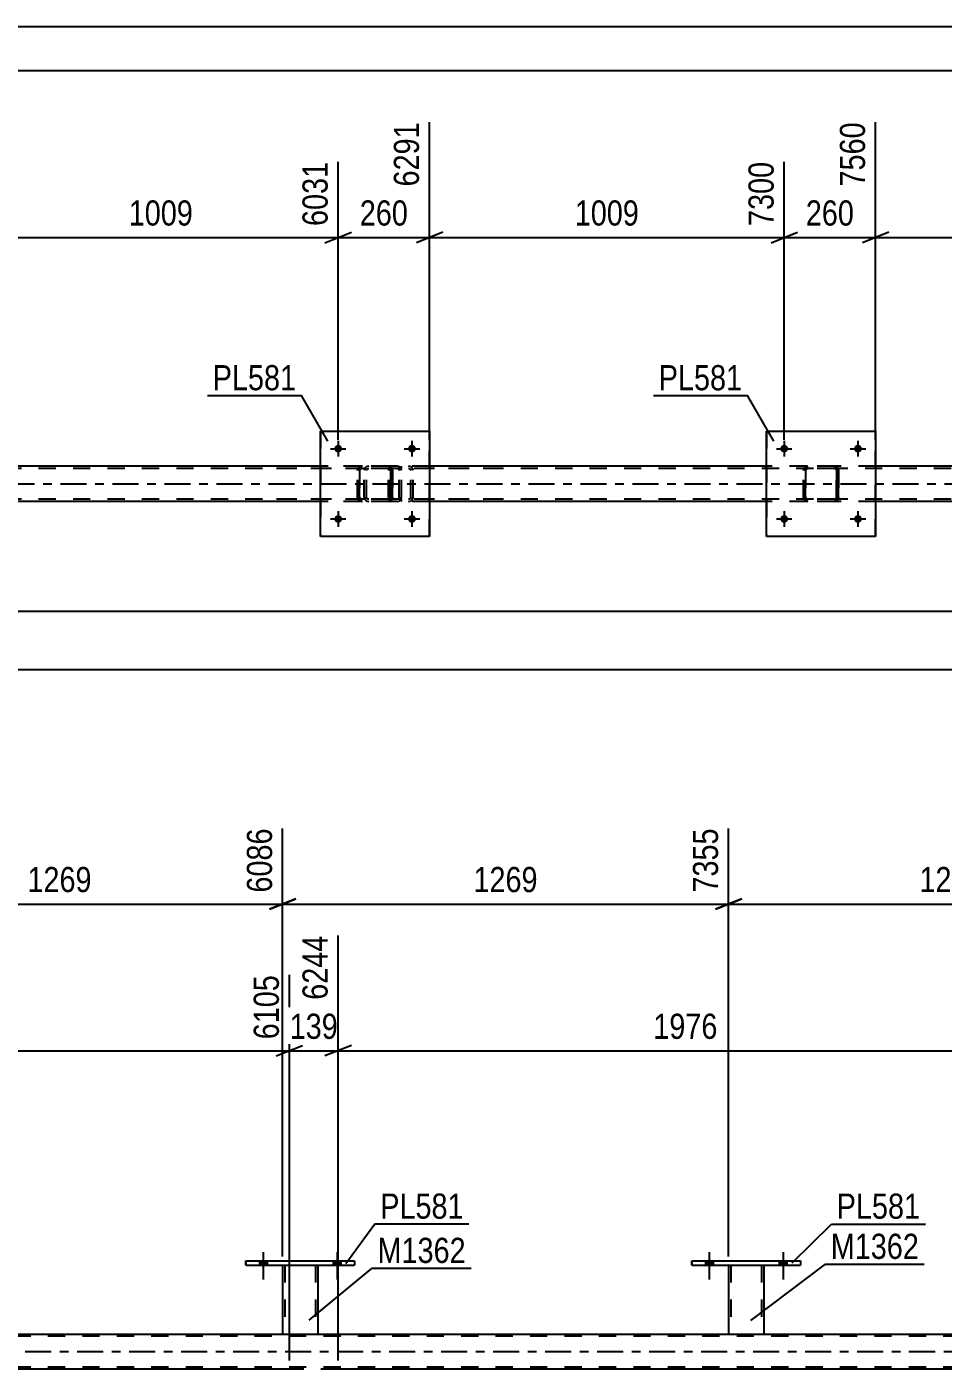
# Model space of a CAD drawing. Header units: millimetres. Extents: x 0 to 841, y 0 to 594.
# Drawn here: x 283.7 to 388, y 441.2 to 594 of the extents above; entities that cross this region are included whole.
import ezdxf

# ---------------------------------------------------------------- set-up
doc = ezdxf.new("R2010")
doc.units = ezdxf.units.MM
doc.linetypes.add('DXK_LINE_DOT2', pattern=[3.9198, 1.9599, -1.9599])
doc.linetypes.add('DXK_LINE_DOT3', pattern=[5.9187, 2.979, -0.9799, 0.9799, -0.9799])
doc.styles.add('Arial Narrow', font='ARIALN.TTF', dxfattribs={"height": 0.2})

# ---------------------------------------------------------------- blocks, each defined once
blk = doc.blocks.new('Unknown-122573297-1135')
at = {"color": 5, "linetype": 'Continuous'}
for p, q in [((841, 594), (0, 594)), ((836, 589), (5, 589))]:
    blk.add_line(p, q, dxfattribs=at)
blk = doc.blocks.new('Part-122573297-2859 - 2809')
at = {"color": 2, "linetype": 'Continuous'}
for p, q in [((317.14, 543.98), (278.78, 543.98)), ((367.91, 543.98), (329.54, 543.98)), ((418.67, 543.98), (380.31, 543.98)), ((317.14, 539.98), (278.78, 539.98)), ((367.91, 539.98), (329.54, 539.98)), ((418.67, 539.98), (380.31, 539.98))]:
    blk.add_line(p, q, dxfattribs=at)
at = {"color": 7, "linetype": 'DXK_LINE_DOT2'}
for p, q in [((329.54, 543.98), (317.14, 543.98)), ((380.31, 543.98), (367.91, 543.98)), ((757.38, 543.74), (104.05, 543.74)), ((757.38, 540.22), (104.05, 540.22)), ((329.54, 539.98), (317.14, 539.98)), ((380.31, 539.98), (367.91, 539.98))]:
    blk.add_line(p, q, dxfattribs=at)
at = {"color": 7, "linetype": 'DXK_LINE_DOT3'}
blk.add_line((104.05, 541.98), (757.38, 541.98), dxfattribs=at)
blk = doc.blocks.new('Bolt-122573297-2889 - 2809')
at = {"linetype": 'Continuous'}
for points in [[(318.7, 545.98), (318.71, 546.07), (318.74, 546.16), (318.78, 546.24), (318.84, 546.31), (318.92, 546.36), (319, 546.4), (319.09, 546.42), (319.18, 546.42), (319.27, 546.4), (319.36, 546.36), (319.43, 546.31), (319.49, 546.24), (319.54, 546.16), (319.57, 546.07), (319.58, 545.98), (319.57, 545.89), (319.54, 545.8), (319.49, 545.72), (319.43, 545.65), (319.36, 545.6), (319.27, 545.56), (319.18, 545.54), (319.09, 545.54), (319, 545.56), (318.92, 545.6), (318.84, 545.65), (318.78, 545.72), (318.74, 545.8), (318.71, 545.89)], [(327.1, 545.98), (327.11, 546.07), (327.14, 546.16), (327.18, 546.24), (327.24, 546.31), (327.32, 546.36), (327.4, 546.4), (327.49, 546.42), (327.58, 546.42), (327.67, 546.4), (327.76, 546.36), (327.83, 546.31), (327.89, 546.24), (327.94, 546.16), (327.97, 546.07), (327.98, 545.98), (327.97, 545.89), (327.94, 545.8), (327.89, 545.72), (327.83, 545.65), (327.76, 545.6), (327.67, 545.56), (327.58, 545.54), (327.49, 545.54), (327.4, 545.56), (327.32, 545.6), (327.24, 545.65), (327.18, 545.72), (327.14, 545.8), (327.11, 545.89)]]:
    blk.add_hatch(color=1, dxfattribs=at).paths.add_polyline_path(points)
at = {"color": 1, "linetype": 'Continuous'}
for p, q in [((318.26, 545.98), (320.02, 545.98)), ((319.14, 546.86), (319.14, 545.1)), ((326.66, 545.98), (328.42, 545.98)), ((327.54, 546.86), (327.54, 545.1))]:
    blk.add_line(p, q, dxfattribs=at)
blk = doc.blocks.new('Bolt-122573297-2890 - 2809')
at = {"linetype": 'Continuous'}
for points in [[(318.7, 537.98), (318.71, 538.07), (318.74, 538.16), (318.78, 538.24), (318.84, 538.31), (318.92, 538.36), (319, 538.4), (319.09, 538.42), (319.18, 538.42), (319.27, 538.4), (319.36, 538.36), (319.43, 538.31), (319.49, 538.24), (319.54, 538.16), (319.57, 538.07), (319.58, 537.98), (319.57, 537.89), (319.54, 537.8), (319.49, 537.72), (319.43, 537.65), (319.36, 537.6), (319.27, 537.56), (319.18, 537.54), (319.09, 537.54), (319, 537.56), (318.92, 537.6), (318.84, 537.65), (318.78, 537.72), (318.74, 537.8), (318.71, 537.89)], [(327.1, 537.98), (327.11, 538.07), (327.14, 538.16), (327.18, 538.24), (327.24, 538.31), (327.32, 538.36), (327.4, 538.4), (327.49, 538.42), (327.58, 538.42), (327.67, 538.4), (327.76, 538.36), (327.83, 538.31), (327.89, 538.24), (327.94, 538.16), (327.97, 538.07), (327.98, 537.98), (327.97, 537.89), (327.94, 537.8), (327.89, 537.72), (327.83, 537.65), (327.76, 537.6), (327.67, 537.56), (327.58, 537.54), (327.49, 537.54), (327.4, 537.56), (327.32, 537.6), (327.24, 537.65), (327.18, 537.72), (327.14, 537.8), (327.11, 537.89)]]:
    blk.add_hatch(color=1, dxfattribs=at).paths.add_polyline_path(points)
at = {"color": 1, "linetype": 'Continuous'}
for p, q in [((318.26, 537.98), (320.02, 537.98)), ((319.14, 538.86), (319.14, 537.1)), ((326.66, 537.98), (328.42, 537.98)), ((327.54, 538.86), (327.54, 537.1))]:
    blk.add_line(p, q, dxfattribs=at)
blk = doc.blocks.new('Bolt-122573297-2905 - 2809')
at = {"linetype": 'Continuous'}
for points in [[(369.47, 545.98), (369.48, 546.07), (369.51, 546.16), (369.55, 546.24), (369.61, 546.31), (369.69, 546.36), (369.77, 546.4), (369.86, 546.42), (369.95, 546.42), (370.04, 546.4), (370.13, 546.36), (370.2, 546.31), (370.26, 546.24), (370.31, 546.16), (370.34, 546.07), (370.35, 545.98), (370.34, 545.89), (370.31, 545.8), (370.26, 545.72), (370.2, 545.65), (370.13, 545.6), (370.04, 545.56), (369.95, 545.54), (369.86, 545.54), (369.77, 545.56), (369.69, 545.6), (369.61, 545.65), (369.55, 545.72), (369.51, 545.8), (369.48, 545.89)], [(377.87, 545.98), (377.88, 546.07), (377.91, 546.16), (377.95, 546.24), (378.01, 546.31), (378.09, 546.36), (378.17, 546.4), (378.26, 546.42), (378.35, 546.42), (378.44, 546.4), (378.53, 546.36), (378.6, 546.31), (378.66, 546.24), (378.71, 546.16), (378.74, 546.07), (378.75, 545.98), (378.74, 545.89), (378.71, 545.8), (378.66, 545.72), (378.6, 545.65), (378.53, 545.6), (378.44, 545.56), (378.35, 545.54), (378.26, 545.54), (378.17, 545.56), (378.09, 545.6), (378.01, 545.65), (377.95, 545.72), (377.91, 545.8), (377.88, 545.89)]]:
    blk.add_hatch(color=1, dxfattribs=at).paths.add_polyline_path(points)
at = {"color": 1, "linetype": 'Continuous'}
for p, q in [((369.03, 545.98), (370.79, 545.98)), ((369.91, 546.86), (369.91, 545.1)), ((377.43, 545.98), (379.19, 545.98)), ((378.31, 546.86), (378.31, 545.1))]:
    blk.add_line(p, q, dxfattribs=at)
blk = doc.blocks.new('Bolt-122573297-2906 - 2809')
at = {"linetype": 'Continuous'}
for points in [[(369.47, 537.98), (369.48, 538.07), (369.51, 538.16), (369.55, 538.24), (369.61, 538.31), (369.69, 538.36), (369.77, 538.4), (369.86, 538.42), (369.95, 538.42), (370.04, 538.4), (370.13, 538.36), (370.2, 538.31), (370.26, 538.24), (370.31, 538.16), (370.34, 538.07), (370.35, 537.98), (370.34, 537.89), (370.31, 537.8), (370.26, 537.72), (370.2, 537.65), (370.13, 537.6), (370.04, 537.56), (369.95, 537.54), (369.86, 537.54), (369.77, 537.56), (369.69, 537.6), (369.61, 537.65), (369.55, 537.72), (369.51, 537.8), (369.48, 537.89)], [(377.87, 537.98), (377.88, 538.07), (377.91, 538.16), (377.95, 538.24), (378.01, 538.31), (378.09, 538.36), (378.17, 538.4), (378.26, 538.42), (378.35, 538.42), (378.44, 538.4), (378.53, 538.36), (378.6, 538.31), (378.66, 538.24), (378.71, 538.16), (378.74, 538.07), (378.75, 537.98), (378.74, 537.89), (378.71, 537.8), (378.66, 537.72), (378.6, 537.65), (378.53, 537.6), (378.44, 537.56), (378.35, 537.54), (378.26, 537.54), (378.17, 537.56), (378.09, 537.6), (378.01, 537.65), (377.95, 537.72), (377.91, 537.8), (377.88, 537.89)]]:
    blk.add_hatch(color=1, dxfattribs=at).paths.add_polyline_path(points)
at = {"color": 1, "linetype": 'Continuous'}
for p, q in [((369.03, 537.98), (370.79, 537.98)), ((369.91, 538.86), (369.91, 537.1)), ((377.43, 537.98), (379.19, 537.98)), ((378.31, 538.86), (378.31, 537.1))]:
    blk.add_line(p, q, dxfattribs=at)
blk = doc.blocks.new('Part-122573297-2935 - 2809')
at = {"color": 2, "linetype": 'Continuous'}
for p, q in [((317.14, 535.98), (317.14, 547.98)), ((317.14, 547.98), (317.14, 547.98)), ((317.14, 547.98), (329.54, 547.98)), ((329.54, 547.98), (329.54, 535.98)), ((317.14, 535.98), (317.14, 535.98)), ((329.54, 535.98), (317.14, 535.98))]:
    blk.add_line(p, q, dxfattribs=at)
at = {"color": 7, "linetype": 'DXK_LINE_DOT2'}
for p, q in [((317.14, 547.98), (317.14, 535.98)), ((317.14, 547.98), (317.14, 547.98)), ((329.54, 535.98), (329.54, 547.98)), ((317.14, 535.98), (317.14, 535.98))]:
    blk.add_line(p, q, dxfattribs=at)
blk = doc.blocks.new('Part-122573297-2936 - 2809')
at = {"color": 7, "linetype": 'DXK_LINE_DOT2'}
for p, q in [((321.63, 543.94), (321.82, 543.98)), ((321.82, 543.98), (321.63, 543.94)), ((324.86, 543.98), (321.82, 543.98)), ((324.86, 543.98), (325.04, 543.94)), ((325.04, 543.94), (324.86, 543.98)), ((321.34, 543.5), (321.37, 543.68)), ((321.37, 543.68), (321.34, 543.5)), ((321.34, 540.46), (321.34, 543.5)), ((321.34, 543.5), (321.34, 543.5)), ((321.34, 540.46), (321.34, 543.5)), ((321.58, 543.5), (321.6, 543.59)), ((321.59, 543.59), (321.58, 543.5)), ((321.58, 540.46), (321.58, 543.5)), ((321.58, 543.5), (321.58, 543.5)), ((321.58, 543.5), (321.58, 540.46)), ((321.65, 543.67), (321.59, 543.59)), ((321.6, 543.59), (321.65, 543.67)), ((321.63, 543.94), (321.63, 543.94)), ((321.65, 543.67), (321.73, 543.72)), ((321.72, 543.72), (321.65, 543.67)), ((321.82, 543.74), (321.72, 543.72)), ((321.73, 543.72), (321.82, 543.74)), ((324.86, 543.74), (321.82, 543.74)), ((324.86, 543.74), (324.95, 543.72)), ((324.95, 543.72), (324.86, 543.74)), ((324.95, 543.72), (324.95, 543.72)), ((324.95, 543.72), (325.03, 543.67)), ((325.03, 543.67), (324.95, 543.72)), ((325.03, 543.67), (325.08, 543.59)), ((325.08, 543.59), (325.03, 543.67)), ((325.08, 543.59), (325.1, 543.5)), ((325.1, 543.5), (325.08, 543.59)), ((325.1, 540.46), (325.1, 543.5)), ((325.1, 543.5), (325.1, 543.5)), ((325.1, 543.5), (325.1, 540.46)), ((325.3, 543.68), (325.34, 543.5)), ((325.34, 543.5), (325.3, 543.68)), ((325.34, 540.46), (325.34, 543.5)), ((325.34, 543.5), (325.34, 543.5)), ((325.34, 543.5), (325.34, 540.46)), ((321.34, 540.46), (321.34, 540.46)), ((321.37, 540.28), (321.34, 540.46)), ((321.34, 540.46), (321.37, 540.28)), ((321.58, 540.46), (321.58, 540.46)), ((321.6, 540.37), (321.58, 540.46)), ((321.58, 540.46), (321.59, 540.37)), ((321.59, 540.37), (321.65, 540.29)), ((321.65, 540.29), (321.6, 540.37)), ((321.63, 540.02), (321.63, 540.02)), ((321.82, 539.98), (321.63, 540.02)), ((321.63, 540.02), (321.82, 539.98)), ((321.73, 540.24), (321.65, 540.29)), ((321.65, 540.29), (321.72, 540.24)), ((321.72, 540.24), (321.82, 540.22)), ((321.82, 540.22), (321.73, 540.24)), ((324.86, 540.22), (321.82, 540.22)), ((324.86, 539.98), (321.82, 539.98)), ((324.95, 540.24), (324.86, 540.22)), ((324.86, 540.22), (324.95, 540.24)), ((325.04, 540.02), (324.86, 539.98)), ((324.86, 539.98), (325.04, 540.02)), ((325.03, 540.29), (324.95, 540.24)), ((324.95, 540.24), (325.03, 540.29)), ((324.95, 540.24), (324.95, 540.24)), ((325.08, 540.37), (325.03, 540.29)), ((325.03, 540.29), (325.08, 540.37)), ((325.1, 540.46), (325.08, 540.37)), ((325.08, 540.37), (325.1, 540.46)), ((325.1, 540.46), (325.1, 540.46)), ((325.34, 540.46), (325.3, 540.28)), ((325.3, 540.28), (325.34, 540.46)), ((325.34, 540.46), (325.34, 540.46))]:
    blk.add_line(p, q, dxfattribs=at)
at = {"color": 7, "linetype": 'DXK_LINE_DOT3'}
blk.add_line((323.34, 541.98), (323.33, 541.98), dxfattribs=at)
at = {"color": 7, "linetype": 'DXK_LINE_DOT2'}
for centre, start, end in [((321.82, 543.5), 112.5, 157.5), ((321.82, 543.5), 112.5, 157.5), ((324.86, 543.5), 22.5, 67.5), ((324.86, 543.5), 22.5, 67.5), ((321.82, 540.46), 202.5, 247.5), ((321.82, 540.46), 202.5, 247.5), ((324.86, 540.46), 292.5, 337.5), ((324.86, 540.46), 292.5, 337.5)]:
    blk.add_arc(centre, 0.48, start, end, dxfattribs=at)
blk = doc.blocks.new('Part-122573297-2983 - 2809')
at = {"color": 2, "linetype": 'Continuous'}
for p, q in [((367.91, 535.98), (367.91, 547.98)), ((367.91, 547.98), (367.91, 547.98)), ((367.91, 547.98), (380.31, 547.98)), ((380.31, 547.98), (380.31, 535.98)), ((367.91, 535.98), (367.91, 535.98)), ((380.31, 535.98), (367.91, 535.98))]:
    blk.add_line(p, q, dxfattribs=at)
at = {"color": 7, "linetype": 'DXK_LINE_DOT2'}
for p, q in [((367.91, 547.98), (367.91, 535.98)), ((367.91, 547.98), (367.91, 547.98)), ((380.31, 535.98), (380.31, 547.98)), ((367.91, 535.98), (367.91, 535.98))]:
    blk.add_line(p, q, dxfattribs=at)
blk = doc.blocks.new('Part-122573297-2984 - 2809')
at = {"color": 7, "linetype": 'DXK_LINE_DOT2'}
for p, q in [((372.4, 543.94), (372.59, 543.98)), ((372.59, 543.98), (372.4, 543.94)), ((375.63, 543.98), (372.59, 543.98)), ((375.63, 543.98), (375.81, 543.94)), ((375.81, 543.94), (375.63, 543.98)), ((372.11, 543.5), (372.14, 543.68)), ((372.14, 543.68), (372.11, 543.5)), ((372.11, 540.46), (372.11, 543.5)), ((372.11, 543.5), (372.11, 543.5)), ((372.11, 540.46), (372.11, 543.5)), ((372.35, 543.5), (372.37, 543.59)), ((372.36, 543.59), (372.35, 543.5)), ((372.35, 540.46), (372.35, 543.5)), ((372.35, 543.5), (372.35, 543.5)), ((372.35, 543.5), (372.35, 540.46)), ((372.42, 543.67), (372.36, 543.59)), ((372.37, 543.59), (372.42, 543.67)), ((372.4, 543.94), (372.4, 543.94)), ((372.42, 543.67), (372.5, 543.72)), ((372.49, 543.72), (372.42, 543.67)), ((372.59, 543.74), (372.49, 543.72)), ((372.5, 543.72), (372.59, 543.74)), ((375.63, 543.74), (372.59, 543.74)), ((375.63, 543.74), (375.72, 543.72)), ((375.72, 543.72), (375.63, 543.74)), ((375.72, 543.72), (375.72, 543.72)), ((375.72, 543.72), (375.8, 543.67)), ((375.8, 543.67), (375.72, 543.72)), ((375.8, 543.67), (375.85, 543.59)), ((375.85, 543.59), (375.8, 543.67)), ((375.85, 543.59), (375.87, 543.5)), ((375.87, 543.5), (375.85, 543.59)), ((375.87, 540.46), (375.87, 543.5)), ((375.87, 543.5), (375.87, 543.5)), ((375.87, 543.5), (375.87, 540.46)), ((376.07, 543.68), (376.11, 543.5)), ((376.11, 543.5), (376.07, 543.68)), ((376.11, 540.46), (376.11, 543.5)), ((376.11, 543.5), (376.11, 543.5)), ((376.11, 543.5), (376.11, 540.46)), ((372.11, 540.46), (372.11, 540.46)), ((372.14, 540.28), (372.11, 540.46)), ((372.11, 540.46), (372.14, 540.28)), ((372.35, 540.46), (372.35, 540.46)), ((372.37, 540.37), (372.35, 540.46)), ((372.35, 540.46), (372.36, 540.37)), ((372.36, 540.37), (372.42, 540.29)), ((372.42, 540.29), (372.37, 540.37)), ((372.4, 540.02), (372.4, 540.02)), ((372.59, 539.98), (372.4, 540.02)), ((372.4, 540.02), (372.59, 539.98)), ((372.5, 540.24), (372.42, 540.29)), ((372.42, 540.29), (372.49, 540.24)), ((372.49, 540.24), (372.59, 540.22)), ((372.59, 540.22), (372.5, 540.24)), ((375.63, 540.22), (372.59, 540.22)), ((375.63, 539.98), (372.59, 539.98)), ((375.72, 540.24), (375.63, 540.22)), ((375.63, 540.22), (375.72, 540.24)), ((375.81, 540.02), (375.63, 539.98)), ((375.63, 539.98), (375.81, 540.02)), ((375.8, 540.29), (375.72, 540.24)), ((375.72, 540.24), (375.8, 540.29)), ((375.72, 540.24), (375.72, 540.24)), ((375.85, 540.37), (375.8, 540.29)), ((375.8, 540.29), (375.85, 540.37)), ((375.87, 540.46), (375.85, 540.37)), ((375.85, 540.37), (375.87, 540.46)), ((375.87, 540.46), (375.87, 540.46)), ((376.11, 540.46), (376.07, 540.28)), ((376.07, 540.28), (376.11, 540.46)), ((376.11, 540.46), (376.11, 540.46))]:
    blk.add_line(p, q, dxfattribs=at)
at = {"color": 7, "linetype": 'DXK_LINE_DOT3'}
blk.add_line((374.11, 541.98), (374.1, 541.98), dxfattribs=at)
at = {"color": 7, "linetype": 'DXK_LINE_DOT2'}
for centre, start, end in [((372.59, 543.5), 112.5, 157.5), ((372.59, 543.5), 112.5, 157.5), ((375.63, 543.5), 22.5, 67.5), ((375.63, 543.5), 22.5, 67.5), ((372.59, 540.46), 202.5, 247.5), ((372.59, 540.46), 202.5, 247.5), ((375.63, 540.46), 292.5, 337.5), ((375.63, 540.46), 292.5, 337.5)]:
    blk.add_arc(centre, 0.48, start, end, dxfattribs=at)
blk = doc.blocks.new('Part-122573297-3001 - 2809')
at = {"color": 7, "linetype": 'DXK_LINE_DOT2'}
for p, q in [((325.12, 543.98), (325.02, 543.94)), ((337.59, 543.98), (325.12, 543.98)), ((326.34, 543.74), (326.34, 543.98)), ((327.35, 543.94), (327.16, 543.98)), ((324.88, 543.68), (324.86, 543.5)), ((324.86, 540.46), (324.86, 543.5)), ((324.93, 543.83), (324.88, 543.68)), ((325.02, 543.94), (324.93, 543.83)), ((324.99, 543.5), (325, 543.59)), ((324.99, 540.46), (324.99, 543.5)), ((325, 543.59), (325.03, 543.67)), ((325.03, 543.67), (325.07, 543.72)), ((325.07, 543.72), (325.12, 543.74)), ((337.59, 543.74), (325.12, 543.74)), ((327.16, 543.74), (327.26, 543.72)), ((327.26, 543.72), (327.34, 543.67)), ((327.34, 543.67), (327.39, 543.59)), ((327.39, 543.59), (327.41, 543.5)), ((327.41, 540.46), (327.41, 543.5)), ((327.67, 543.5), (327.63, 543.68)), ((327.67, 540.46), (327.67, 543.5)), ((324.86, 540.46), (324.88, 540.27)), ((324.88, 540.27), (324.93, 540.12)), ((324.93, 540.12), (325.02, 540.01)), ((325, 540.36), (324.99, 540.46)), ((325.03, 540.29), (325, 540.36)), ((325.02, 540.01), (325.12, 539.98)), ((325.07, 540.23), (325.03, 540.29)), ((325.12, 540.22), (325.07, 540.23)), ((337.59, 540.22), (325.12, 540.22)), ((337.59, 539.98), (325.12, 539.98)), ((326.34, 539.98), (326.34, 540.22)), ((327.26, 540.23), (327.16, 540.22)), ((327.16, 539.98), (327.35, 540.01)), ((327.34, 540.29), (327.26, 540.23)), ((327.39, 540.36), (327.34, 540.29)), ((327.41, 540.46), (327.39, 540.36)), ((327.63, 540.27), (327.67, 540.46))]:
    blk.add_line(p, q, dxfattribs=at)
for centre, start, end in [((327.18, 543.48), 23.9465, 68.8966), ((327.18, 540.47), 291.1034, 336.0535)]:
    blk.add_arc(centre, 0.493, start, end, dxfattribs=at)
blk = doc.blocks.new('Part-122573297-3014 - 2809')
at = {"color": 7, "linetype": 'DXK_LINE_DOT2'}
for p, q in [((325.84, 543.98), (311.5, 543.98)), ((322.62, 543.98), (322.43, 543.94)), ((326.03, 543.94), (325.84, 543.98)), ((325.84, 543.74), (311.5, 543.74)), ((322.15, 543.68), (322.11, 543.5)), ((322.11, 540.46), (322.11, 543.5)), ((322.37, 543.5), (322.39, 543.59)), ((322.37, 540.46), (322.37, 543.5)), ((322.39, 543.59), (322.44, 543.67)), ((322.44, 543.67), (322.52, 543.72)), ((322.52, 543.72), (322.62, 543.74)), ((325.84, 543.74), (325.93, 543.72)), ((325.93, 543.72), (326.02, 543.67)), ((326.02, 543.67), (326.07, 543.59)), ((326.07, 543.59), (326.09, 543.5)), ((326.09, 540.46), (326.09, 543.5)), ((326.34, 543.5), (326.31, 543.68)), ((326.34, 540.46), (326.34, 543.5)), ((325.84, 540.22), (311.5, 540.22)), ((325.84, 539.98), (311.5, 539.98)), ((322.11, 540.46), (322.15, 540.27)), ((322.39, 540.36), (322.37, 540.46)), ((322.44, 540.29), (322.39, 540.36)), ((322.43, 540.01), (322.62, 539.98)), ((322.52, 540.23), (322.44, 540.29)), ((322.62, 540.22), (322.52, 540.23)), ((325.93, 540.23), (325.84, 540.22)), ((325.84, 539.98), (326.03, 540.01)), ((326.02, 540.29), (325.93, 540.23)), ((326.07, 540.36), (326.02, 540.29)), ((326.09, 540.46), (326.07, 540.36)), ((326.31, 540.27), (326.34, 540.46))]:
    blk.add_line(p, q, dxfattribs=at)
for centre, start, end in [((322.6, 543.48), 110.9283, 155.8648), ((325.85, 543.48), 24.1353, 69.0718), ((322.6, 540.47), 204.1353, 249.0718), ((325.85, 540.47), 290.9283, 335.8648)]:
    blk.add_arc(centre, 0.495, start, end, dxfattribs=at)
blk = doc.blocks.new('Part-122573297-3767 - 3751')
at = {"color": 2, "linetype": 'Continuous'}
for p, q in [((94.1, 445.2), (785.88, 445.2)), ((313.59, 441.2), (234.53, 441.2)), ((398.19, 441.2), (319.14, 441.2))]:
    blk.add_line(p, q, dxfattribs=at)
at = {"color": 7, "linetype": 'DXK_LINE_DOT2'}
for p, q in [((785.88, 444.96), (94.1, 444.96)), ((785.88, 441.44), (94.1, 441.44)), ((319.14, 441.2), (313.59, 441.2))]:
    blk.add_line(p, q, dxfattribs=at)
at = {"color": 7, "linetype": 'DXK_LINE_DOT3'}
blk.add_line((94.1, 443.2), (785.88, 443.2), dxfattribs=at)
blk = doc.blocks.new('Bolt-122573297-3916 - 3751')
at = {"linetype": 'Continuous'}
for points in [[(310.17, 453.04), (311.05, 453.04), (311.05, 453.52), (310.17, 453.52)], [(318.57, 453.04), (319.45, 453.04), (319.45, 453.52), (318.57, 453.52)]]:
    blk.add_hatch(color=1, dxfattribs=at).paths.add_polyline_path(points)
at = {"color": 1, "linetype": 'Continuous'}
for p, q in [((310.61, 454.52), (310.61, 451.4)), ((319.01, 454.52), (319.01, 451.4)), ((310.17, 453.52), (310.17, 453.04)), ((311.05, 453.52), (311.05, 453.04)), ((318.57, 453.52), (318.57, 453.04)), ((319.45, 453.52), (319.45, 453.04))]:
    blk.add_line(p, q, dxfattribs=at)
blk = doc.blocks.new('Bolt-122573297-4096 - 3751')
at = {"linetype": 'Continuous'}
for points in [[(360.94, 453.04), (361.82, 453.04), (361.82, 453.52), (360.94, 453.52)], [(369.34, 453.04), (370.22, 453.04), (370.22, 453.52), (369.34, 453.52)]]:
    blk.add_hatch(color=1, dxfattribs=at).paths.add_polyline_path(points)
at = {"color": 1, "linetype": 'Continuous'}
for p, q in [((361.38, 454.52), (361.38, 451.4)), ((369.78, 454.52), (369.78, 451.4)), ((360.94, 453.52), (360.94, 453.04)), ((361.82, 453.52), (361.82, 453.04)), ((369.34, 453.52), (369.34, 453.04)), ((370.22, 453.52), (370.22, 453.04))]:
    blk.add_line(p, q, dxfattribs=at)
blk = doc.blocks.new('Part-122573297-4117 - 3751')
at = {"color": 2, "linetype": 'Continuous'}
for p, q in [((308.61, 453.04), (308.61, 453.52)), ((308.61, 453.52), (308.61, 453.52)), ((308.61, 453.52), (321.01, 453.52)), ((308.61, 453.04), (308.61, 453.04)), ((308.61, 453.04), (321.01, 453.04)), ((321.01, 453.52), (321.01, 453.04))]:
    blk.add_line(p, q, dxfattribs=at)
at = {"color": 7, "linetype": 'DXK_LINE_DOT2'}
for p, q in [((308.61, 453.52), (308.61, 453.04)), ((308.61, 453.52), (308.61, 453.52)), ((308.61, 453.04), (308.61, 453.04)), ((321.01, 453.52), (321.01, 453.04))]:
    blk.add_line(p, q, dxfattribs=at)
blk = doc.blocks.new('Part-122573297-4090 - 3751')
at = {"color": 2, "linetype": 'Continuous'}
for p, q in [((359.38, 453.04), (359.38, 453.52)), ((359.38, 453.52), (359.38, 453.52)), ((359.38, 453.52), (371.78, 453.52)), ((359.38, 453.04), (359.38, 453.04)), ((359.38, 453.04), (371.78, 453.04)), ((371.78, 453.52), (371.78, 453.04))]:
    blk.add_line(p, q, dxfattribs=at)
at = {"color": 7, "linetype": 'DXK_LINE_DOT2'}
for p, q in [((359.38, 453.52), (359.38, 453.04)), ((359.38, 453.52), (359.38, 453.52)), ((359.38, 453.04), (359.38, 453.04)), ((371.78, 453.52), (371.78, 453.04))]:
    blk.add_line(p, q, dxfattribs=at)
blk = doc.blocks.new('Part-122573297-4095 - 3751')
at = {"color": 2, "linetype": 'Continuous'}
for p, q in [((363.58, 453.04), (363.58, 445.2)), ((367.58, 453.04), (367.58, 445.2)), ((363.58, 445.2), (367.54, 445.2)), ((367.58, 445.2), (367.54, 445.2))]:
    blk.add_line(p, q, dxfattribs=at)
at = {"color": 7, "linetype": 'DXK_LINE_DOT2'}
for p, q in [((363.58, 453.04), (367.58, 453.04)), ((363.58, 453.04), (363.58, 453.04)), ((363.58, 453.04), (363.58, 453.04)), ((363.82, 453.04), (363.82, 445.2)), ((367.34, 453.04), (367.34, 445.2)), ((367.58, 453.04), (367.58, 453.04)), ((367.58, 453.04), (367.58, 453.04)), ((367.32, 445.2), (367.34, 445.2))]:
    blk.add_line(p, q, dxfattribs=at)
blk = doc.blocks.new('Bolt-122573297-4097 - 3751')
at = {"linetype": 'Continuous'}
for points in [[(360.94, 453.04), (361.82, 453.04), (361.82, 453.52), (360.94, 453.52)], [(369.34, 453.04), (370.22, 453.04), (370.22, 453.52), (369.34, 453.52)]]:
    blk.add_hatch(color=1, dxfattribs=at).paths.add_polyline_path(points)
at = {"color": 1, "linetype": 'Continuous'}
for p, q in [((361.38, 454.52), (361.38, 451.4)), ((369.78, 454.52), (369.78, 451.4)), ((360.94, 453.52), (360.94, 453.04)), ((361.82, 453.52), (361.82, 453.04)), ((369.34, 453.52), (369.34, 453.04)), ((370.22, 453.52), (370.22, 453.04))]:
    blk.add_line(p, q, dxfattribs=at)
blk = doc.blocks.new('Bolt-122573297-4133 - 3751')
at = {"linetype": 'Continuous'}
for points in [[(310.17, 453.04), (311.05, 453.04), (311.05, 453.52), (310.17, 453.52)], [(318.57, 453.04), (319.45, 453.04), (319.45, 453.52), (318.57, 453.52)]]:
    blk.add_hatch(color=1, dxfattribs=at).paths.add_polyline_path(points)
at = {"color": 1, "linetype": 'Continuous'}
for p, q in [((310.61, 454.52), (310.61, 451.4)), ((319.01, 454.52), (319.01, 451.4)), ((310.17, 453.52), (310.17, 453.04)), ((311.05, 453.52), (311.05, 453.04)), ((318.57, 453.52), (318.57, 453.04)), ((319.45, 453.52), (319.45, 453.04))]:
    blk.add_line(p, q, dxfattribs=at)
blk = doc.blocks.new('Part-122573297-4138 - 3751')
at = {"color": 2, "linetype": 'Continuous'}
for p, q in [((312.81, 453.04), (312.81, 445.2)), ((316.81, 453.04), (316.81, 445.2)), ((312.81, 445.2), (316.77, 445.2)), ((316.81, 445.2), (316.77, 445.2))]:
    blk.add_line(p, q, dxfattribs=at)
at = {"color": 7, "linetype": 'DXK_LINE_DOT2'}
for p, q in [((312.81, 453.04), (316.81, 453.04)), ((312.81, 453.04), (312.81, 453.04)), ((312.81, 453.04), (312.81, 453.04)), ((313.05, 453.04), (313.05, 445.2)), ((316.57, 453.04), (316.57, 445.2)), ((316.81, 453.04), (316.81, 453.04)), ((316.81, 453.04), (316.81, 453.04)), ((316.55, 445.2), (316.57, 445.2))]:
    blk.add_line(p, q, dxfattribs=at)
blk = doc.blocks.new('StraightDimension-122573297-3559 - 2809')
at = {"color": 7, "linetype": 'Continuous'}
blk.add_line((88.49, 520.86), (795.14, 520.86), dxfattribs=at)
blk = doc.blocks.new('StraightDimension-122573297-3718 - 2809')
at = {"color": 7, "linetype": 'Continuous'}
blk.add_line((89.13, 527.5), (794.5, 527.5), dxfattribs=at)
blk = doc.blocks.new('StraightDimension-122573297-10386 - 2809')
at = {"color": 7, "linetype": 'Continuous'}
for p, q in [((380.31, 546.98), (380.31, 583.14)), ((420.67, 546.98), (420.67, 578.64)), ((381.81, 570.63), (378.81, 569.43)), ((380.31, 570.03), (420.67, 570.03)), ((419.17, 569.43), (422.17, 570.63))]:
    blk.add_line(p, q, dxfattribs=at)
at = {"color": 0, "linetype": 'Continuous'}
blk.add_wipeout([(420.07, 579.24), (415.87, 579.24), (415.87, 570.73), (420.07, 570.73)], dxfattribs=at)
at = {"color": 0}
blk.add_wipeout([(404.75, 570.78), (404.75, 574.98), (396.23, 574.98), (396.23, 570.78)], dxfattribs=at)
at = {"color": 3, "linetype": 'Continuous', "style": 'Arial Narrow'}
blk.add_text('8569', height=2.863, rotation=90.0002, dxfattribs=at).set_placement((419.47, 571.33))
at = {"color": 3, "style": 'Arial Narrow'}
blk.add_text('1009', height=2.863, dxfattribs=at).set_placement((396.83, 571.38))
blk = doc.blocks.new('StraightDimension-122573297-10387 - 2809')
at = {"color": 7, "linetype": 'Continuous'}
for p, q in [((380.31, 546.98), (380.31, 583.14)), ((369.91, 546.98), (369.91, 578.64)), ((368.41, 569.43), (371.41, 570.63)), ((369.91, 570.03), (380.31, 570.03)), ((381.81, 570.63), (378.81, 569.43))]:
    blk.add_line(p, q, dxfattribs=at)
at = {"color": 0}
blk.add_wipeout([(378.45, 570.78), (378.45, 574.98), (371.77, 574.98), (371.77, 570.78)], dxfattribs=at)
at = {"color": 3, "style": 'Arial Narrow'}
blk.add_text('260', height=2.863, dxfattribs=at).set_placement((372.37, 571.38))
at = {"color": 0, "linetype": 'Continuous'}
blk.add_wipeout([(379.71, 583.74), (375.51, 583.74), (375.51, 575.23), (379.71, 575.23)], dxfattribs=at)
at = {"color": 3, "linetype": 'Continuous', "style": 'Arial Narrow'}
blk.add_text('7560', height=2.863, rotation=90.0002, dxfattribs=at).set_placement((379.11, 575.83))
blk = doc.blocks.new('StraightDimension-122573297-10388 - 2809')
at = {"color": 7, "linetype": 'Continuous'}
for p, q in [((329.54, 546.98), (329.54, 583.14)), ((369.91, 546.98), (369.91, 578.64)), ((331.04, 570.63), (328.04, 569.43)), ((329.54, 570.03), (369.91, 570.03)), ((368.41, 569.43), (371.41, 570.63))]:
    blk.add_line(p, q, dxfattribs=at)
at = {"color": 0, "linetype": 'Continuous'}
blk.add_wipeout([(369.31, 579.24), (365.11, 579.24), (365.11, 570.73), (369.31, 570.73)], dxfattribs=at)
at = {"color": 0}
blk.add_wipeout([(353.98, 570.78), (353.98, 574.98), (345.47, 574.98), (345.47, 570.78)], dxfattribs=at)
at = {"color": 3, "linetype": 'Continuous', "style": 'Arial Narrow'}
blk.add_text('7300', height=2.863, rotation=90.0002, dxfattribs=at).set_placement((368.71, 571.33))
at = {"color": 3, "style": 'Arial Narrow'}
blk.add_text('1009', height=2.863, dxfattribs=at).set_placement((346.07, 571.38))
blk = doc.blocks.new('StraightDimension-122573297-10389 - 2809')
at = {"color": 7, "linetype": 'Continuous'}
for p, q in [((329.54, 546.98), (329.54, 583.14)), ((319.14, 546.98), (319.14, 578.64)), ((317.64, 569.43), (320.64, 570.63)), ((319.14, 570.03), (329.54, 570.03)), ((331.04, 570.63), (328.04, 569.43))]:
    blk.add_line(p, q, dxfattribs=at)
at = {"color": 0}
blk.add_wipeout([(327.68, 570.78), (327.68, 574.98), (321, 574.98), (321, 570.78)], dxfattribs=at)
at = {"color": 3, "style": 'Arial Narrow'}
blk.add_text('260', height=2.863, dxfattribs=at).set_placement((321.6, 571.38))
at = {"color": 0, "linetype": 'Continuous'}
blk.add_wipeout([(328.94, 583.74), (324.74, 583.74), (324.74, 575.23), (328.94, 575.23)], dxfattribs=at)
at = {"color": 3, "linetype": 'Continuous', "style": 'Arial Narrow'}
blk.add_text('6291', height=2.863, rotation=90.0002, dxfattribs=at).set_placement((328.34, 575.83))
blk = doc.blocks.new('StraightDimension-122573297-10390 - 2809')
at = {"color": 7, "linetype": 'Continuous'}
for p, q in [((278.78, 547.48), (278.78, 583.14)), ((319.14, 546.98), (319.14, 578.64)), ((280.28, 570.63), (277.28, 569.43)), ((278.78, 570.03), (319.14, 570.03)), ((317.64, 569.43), (320.64, 570.63))]:
    blk.add_line(p, q, dxfattribs=at)
at = {"color": 0, "linetype": 'Continuous'}
blk.add_wipeout([(318.54, 579.24), (314.34, 579.24), (314.34, 570.73), (318.54, 570.73)], dxfattribs=at)
at = {"color": 0}
blk.add_wipeout([(303.22, 570.78), (303.22, 574.98), (294.7, 574.98), (294.7, 570.78)], dxfattribs=at)
at = {"color": 3, "linetype": 'Continuous', "style": 'Arial Narrow'}
blk.add_text('6031', height=2.863, rotation=90.0002, dxfattribs=at).set_placement((317.94, 571.33))
at = {"color": 3, "style": 'Arial Narrow'}
blk.add_text('1009', height=2.863, dxfattribs=at).set_placement((295.3, 571.38))
blk = doc.blocks.new('StraightDimension-122573297-4991 - 3751')
at = {"color": 7, "linetype": 'Continuous'}
for p, q in [((234.53, 442.2), (234.53, 490.57)), ((313.59, 442.2), (313.59, 486.07)), ((236.03, 478.05), (233.03, 476.85)), ((234.53, 477.45), (313.59, 477.45)), ((312.09, 476.85), (315.09, 478.05))]:
    blk.add_line(p, q, dxfattribs=at)
at = {"color": 0, "linetype": 'Continuous'}
blk.add_wipeout([(312.99, 486.67), (308.79, 486.67), (308.79, 478.15), (312.99, 478.15)], dxfattribs=at)
at = {"color": 0}
blk.add_wipeout([(278.31, 478.2), (278.31, 482.4), (269.8, 482.4), (269.8, 478.2)], dxfattribs=at)
at = {"color": 3, "linetype": 'Continuous', "style": 'Arial Narrow'}
blk.add_text('6105', height=2.863, rotation=90.0002, dxfattribs=at).set_placement((312.39, 478.75))
at = {"color": 3, "style": 'Arial Narrow'}
blk.add_text('1976', height=2.863, dxfattribs=at).set_placement((270.4, 478.8))
blk = doc.blocks.new('StraightDimension-122573297-4432 - 3751')
at = {"color": 7, "linetype": 'Continuous'}
for p, q in [((262.05, 454.04), (262.05, 502.76)), ((312.81, 454.04), (312.81, 502.76)), ((263.55, 494.75), (260.55, 493.55)), ((262.05, 494.15), (312.81, 494.15)), ((311.31, 493.55), (314.31, 494.75))]:
    blk.add_line(p, q, dxfattribs=at)
at = {"color": 0, "linetype": 'Continuous'}
blk.add_wipeout([(312.21, 503.36), (308.01, 503.36), (308.01, 494.85), (312.21, 494.85)], dxfattribs=at)
at = {"color": 0}
blk.add_wipeout([(291.69, 494.9), (291.69, 499.1), (283.17, 499.1), (283.17, 494.9)], dxfattribs=at)
at = {"color": 3, "linetype": 'Continuous', "style": 'Arial Narrow'}
blk.add_text('6086', height=2.863, rotation=90.0002, dxfattribs=at).set_placement((311.61, 495.45))
at = {"color": 3, "style": 'Arial Narrow'}
blk.add_text('1269', height=2.863, dxfattribs=at).set_placement((283.77, 495.5))
blk = doc.blocks.new('StraightDimension-122573297-4442 - 3751')
at = {"color": 7, "linetype": 'Continuous'}
for p, q in [((312.81, 454.04), (312.81, 502.76)), ((363.58, 454.04), (363.58, 502.76)), ((314.31, 494.75), (311.31, 493.55)), ((312.81, 494.15), (363.58, 494.15)), ((362.08, 493.55), (365.08, 494.75))]:
    blk.add_line(p, q, dxfattribs=at)
at = {"color": 0, "linetype": 'Continuous'}
blk.add_wipeout([(362.98, 503.36), (358.78, 503.36), (358.78, 494.85), (362.98, 494.85)], dxfattribs=at)
at = {"color": 0}
blk.add_wipeout([(342.45, 494.9), (342.45, 499.1), (333.94, 499.1), (333.94, 494.9)], dxfattribs=at)
at = {"color": 3, "linetype": 'Continuous', "style": 'Arial Narrow'}
blk.add_text('7355', height=2.863, rotation=90.0002, dxfattribs=at).set_placement((362.38, 495.45))
at = {"color": 3, "style": 'Arial Narrow'}
blk.add_text('1269', height=2.863, dxfattribs=at).set_placement((334.54, 495.5))
blk = doc.blocks.new('StraightDimension-122573297-4452 - 3751')
at = {"color": 7, "linetype": 'Continuous'}
for p, q in [((363.58, 454.04), (363.58, 502.76)), ((414.34, 454.04), (414.34, 502.76)), ((365.08, 494.75), (362.08, 493.55)), ((363.58, 494.15), (414.34, 494.15)), ((412.84, 493.55), (415.84, 494.75))]:
    blk.add_line(p, q, dxfattribs=at)
at = {"color": 0, "linetype": 'Continuous'}
blk.add_wipeout([(413.74, 503.36), (409.54, 503.36), (409.54, 494.85), (413.74, 494.85)], dxfattribs=at)
at = {"color": 0}
blk.add_wipeout([(393.22, 494.9), (393.22, 499.1), (384.7, 499.1), (384.7, 494.9)], dxfattribs=at)
at = {"color": 3, "linetype": 'Continuous', "style": 'Arial Narrow'}
blk.add_text('8624', height=2.863, rotation=90.0002, dxfattribs=at).set_placement((413.14, 495.45))
at = {"color": 3, "style": 'Arial Narrow'}
blk.add_text('1269', height=2.863, dxfattribs=at).set_placement((385.3, 495.5))
blk = doc.blocks.new('StraightDimension-122573297-5010 - 3751')
at = {"color": 7, "linetype": 'Continuous'}
for p, q in [((319.14, 442.2), (319.14, 490.57)), ((313.59, 442.2), (313.59, 486.07)), ((312.09, 476.85), (315.09, 478.05)), ((313.59, 477.45), (319.14, 477.45)), ((320.64, 478.05), (317.64, 476.85))]:
    blk.add_line(p, q, dxfattribs=at)
at = {"color": 0}
blk.add_wipeout([(319.7, 478.2), (319.7, 482.4), (313.02, 482.4), (313.02, 478.2)], dxfattribs=at)
at = {"color": 3, "style": 'Arial Narrow'}
blk.add_text('139', height=2.863, dxfattribs=at).set_placement((313.62, 478.8))
at = {"color": 0, "linetype": 'Continuous'}
blk.add_wipeout([(318.54, 491.17), (314.34, 491.17), (314.34, 482.65), (318.54, 482.65)], dxfattribs=at)
at = {"color": 3, "linetype": 'Continuous', "style": 'Arial Narrow'}
blk.add_text('6244', height=2.863, rotation=90.0002, dxfattribs=at).set_placement((317.94, 483.25))
blk = doc.blocks.new('StraightDimension-122573297-5029 - 3751')
at = {"color": 7, "linetype": 'Continuous'}
for p, q in [((319.14, 442.2), (319.14, 490.57)), ((398.19, 442.2), (398.19, 486.07)), ((320.64, 478.05), (317.64, 476.85)), ((319.14, 477.45), (398.19, 477.45)), ((396.69, 476.85), (399.69, 478.05))]:
    blk.add_line(p, q, dxfattribs=at)
at = {"color": 0, "linetype": 'Continuous'}
blk.add_wipeout([(397.59, 486.67), (393.39, 486.67), (393.39, 478.15), (397.59, 478.15)], dxfattribs=at)
at = {"color": 0}
blk.add_wipeout([(362.92, 478.2), (362.92, 482.4), (354.41, 482.4), (354.41, 478.2)], dxfattribs=at)
at = {"color": 3, "linetype": 'Continuous', "style": 'Arial Narrow'}
blk.add_text('8220', height=2.863, rotation=90.0002, dxfattribs=at).set_placement((396.99, 478.75))
at = {"color": 3, "style": 'Arial Narrow'}
blk.add_text('1976', height=2.863, dxfattribs=at).set_placement((355.01, 478.8))
blk = doc.blocks.new('Mark-122573297-2931 - 2809')
at = {"color": 0}
blk.add_wipeout([(314.37, 552.63), (314.37, 555.63), (304.86, 555.63), (304.86, 552.63)], dxfattribs=at)
blk.add_wipeout([(314.37, 552.63), (314.37, 555.63), (304.86, 555.63), (304.86, 552.63)], dxfattribs=at)
at = {"color": 30, "linetype": 'Continuous'}
for p in [(304.26, 552.03), (317.97, 546.83)]:
    blk.add_line(p, (314.97, 552.03), dxfattribs=at)
at = {"color": 3, "style": 'Arial Narrow'}
blk.add_text('PL581', height=2.863, dxfattribs=at).set_placement((304.86, 552.63))
blk = doc.blocks.new('Mark-122573297-2979 - 2809')
at = {"color": 0}
blk.add_wipeout([(365.14, 552.63), (365.14, 555.63), (355.63, 555.63), (355.63, 552.63)], dxfattribs=at)
blk.add_wipeout([(365.14, 552.63), (365.14, 555.63), (355.63, 555.63), (355.63, 552.63)], dxfattribs=at)
at = {"color": 30, "linetype": 'Continuous'}
for p in [(355.03, 552.03), (368.74, 546.83)]:
    blk.add_line(p, (365.74, 552.03), dxfattribs=at)
at = {"color": 3, "style": 'Arial Narrow'}
blk.add_text('PL581', height=2.863, dxfattribs=at).set_placement((355.63, 552.63))
blk = doc.blocks.new('Mark-122573297-4086 - 3751')
at = {"color": 0}
blk.add_wipeout([(385.39, 458.32), (385.39, 461.32), (375.89, 461.32), (375.89, 458.32)], dxfattribs=at)
blk.add_wipeout([(385.39, 458.32), (385.39, 461.32), (375.89, 461.32), (375.89, 458.32)], dxfattribs=at)
at = {"color": 30, "linetype": 'Continuous'}
for p, q in [((370.8, 453.32), (375.29, 457.72)), ((375.29, 457.72), (385.99, 457.72))]:
    blk.add_line(p, q, dxfattribs=at)
at = {"color": 3, "style": 'Arial Narrow'}
blk.add_text('PL581', height=2.863, dxfattribs=at).set_placement((375.89, 458.32))
blk = doc.blocks.new('Mark-122573297-4091 - 3751')
at = {"color": 0}
blk.add_wipeout([(385.26, 453.75), (385.26, 456.75), (375.21, 456.75), (375.21, 453.75)], dxfattribs=at)
blk.add_wipeout([(385.26, 453.75), (385.26, 456.75), (375.21, 456.75), (375.21, 453.75)], dxfattribs=at)
at = {"color": 30, "linetype": 'Continuous'}
for p, q in [((366.1, 446.72), (374.61, 453.15)), ((374.61, 453.15), (385.86, 453.15))]:
    blk.add_line(p, q, dxfattribs=at)
at = {"color": 3, "style": 'Arial Narrow'}
blk.add_text('M1362', height=2.863, dxfattribs=at).set_placement((375.21, 453.75))
blk = doc.blocks.new('Mark-122573297-4113 - 3751')
at = {"color": 0}
blk.add_wipeout([(333.43, 458.33), (333.43, 461.33), (323.93, 461.33), (323.93, 458.33)], dxfattribs=at)
blk.add_wipeout([(333.43, 458.33), (333.43, 461.33), (323.93, 461.33), (323.93, 458.33)], dxfattribs=at)
at = {"color": 30, "linetype": 'Continuous'}
for p, q in [((320.01, 453.23), (323.33, 457.73)), ((323.33, 457.73), (334.03, 457.73))]:
    blk.add_line(p, q, dxfattribs=at)
at = {"color": 3, "style": 'Arial Narrow'}
blk.add_text('PL581', height=2.863, dxfattribs=at).set_placement((323.93, 458.33))
blk = doc.blocks.new('Mark-122573297-4134 - 3751')
at = {"color": 0}
blk.add_wipeout([(333.67, 453.29), (333.67, 456.29), (323.62, 456.29), (323.62, 453.29)], dxfattribs=at)
blk.add_wipeout([(333.67, 453.29), (333.67, 456.29), (323.62, 456.29), (323.62, 453.29)], dxfattribs=at)
at = {"color": 30, "linetype": 'Continuous'}
for p, q in [((315.85, 446.79), (323.02, 452.69)), ((323.02, 452.69), (334.27, 452.69))]:
    blk.add_line(p, q, dxfattribs=at)
at = {"color": 3, "style": 'Arial Narrow'}
blk.add_text('M1362', height=2.863, dxfattribs=at).set_placement((323.62, 453.29))

msp = doc.modelspace()

# ---------------------------------------------------------------- block references
for name in ['Unknown-122573297-1135', 'Part-122573297-2935 - 2809', 'Part-122573297-2983 - 2809', 'Part-122573297-2859 - 2809', 'Bolt-122573297-2889 - 2809', 'Bolt-122573297-2905 - 2809', 'Part-122573297-3014 - 2809', 'Part-122573297-2936 - 2809', 'Part-122573297-3001 - 2809', 'Part-122573297-2984 - 2809', 'Bolt-122573297-2890 - 2809', 'Bolt-122573297-2906 - 2809', 'Bolt-122573297-3916 - 3751', 'Bolt-122573297-4133 - 3751', 'Bolt-122573297-4096 - 3751', 'Bolt-122573297-4097 - 3751', 'Part-122573297-4117 - 3751', 'Part-122573297-4138 - 3751', 'Part-122573297-4090 - 3751', 'Part-122573297-4095 - 3751', 'Part-122573297-3767 - 3751']:
    msp.add_blockref(name, (0, 0))

# ---------------------------------------------------------------- next in the draw order: block references
for name in ['StraightDimension-122573297-10386 - 2809', 'StraightDimension-122573297-3559 - 2809', 'StraightDimension-122573297-4991 - 3751']:
    msp.add_blockref(name, (0, 0))

# ---------------------------------------------------------------- next in the draw order: block references
for name in ['StraightDimension-122573297-10387 - 2809', 'StraightDimension-122573297-3718 - 2809', 'StraightDimension-122573297-4432 - 3751']:
    msp.add_blockref(name, (0, 0))

# ---------------------------------------------------------------- next in the draw order: block references
for name in ['StraightDimension-122573297-10388 - 2809', 'StraightDimension-122573297-4442 - 3751']:
    msp.add_blockref(name, (0, 0))

# ---------------------------------------------------------------- next in the draw order: block references
for name in ['StraightDimension-122573297-10389 - 2809', 'Mark-122573297-2979 - 2809', 'StraightDimension-122573297-4452 - 3751', 'StraightDimension-122573297-5010 - 3751']:
    msp.add_blockref(name, (0, 0))

# ---------------------------------------------------------------- next in the draw order: block references
for name in ['StraightDimension-122573297-10390 - 2809', 'StraightDimension-122573297-5029 - 3751']:
    msp.add_blockref(name, (0, 0))

# ---------------------------------------------------------------- next in the draw order: block references
for name in ['Mark-122573297-2931 - 2809', 'Mark-122573297-4113 - 3751', 'Mark-122573297-4086 - 3751']:
    msp.add_blockref(name, (0, 0))

# ---------------------------------------------------------------- next in the draw order: block references
for name in ['Mark-122573297-4134 - 3751', 'Mark-122573297-4091 - 3751']:
    msp.add_blockref(name, (0, 0))

doc.saveas('drawing.dxf')
